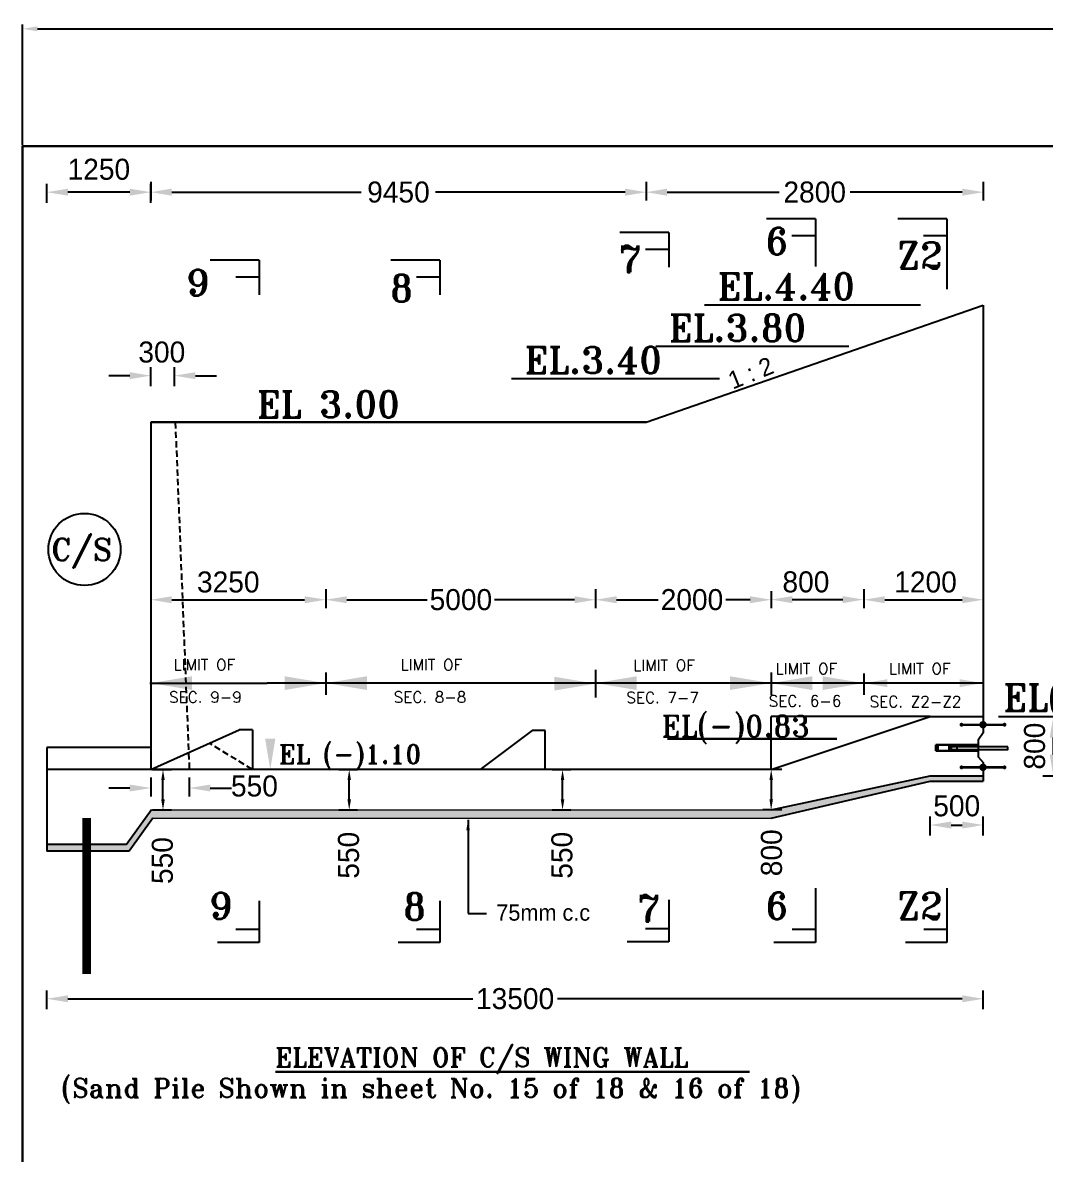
# Model space of a CAD drawing. Extents: x -1206532 to 786809, y -4288605 to 172932.
# Drawn here: x -269095 to -244779, y -4238039 to -4211122 of the extents above; entities that cross this region are included whole.
import ezdxf

# ---------------------------------------------------------------- set-up
doc = ezdxf.new("R2010")
doc.units = 0
doc.header["$LTSCALE"] = 300
doc.header["$MEASUREMENT"] = 0
doc.linetypes.add('DASHED', pattern=[0.75, 0.5, -0.25])
doc.layers.get('0').update_dxf_attribs({"linetype": 'CONTINUOUS'})
doc.layers.get('DEFPOINTS').update_dxf_attribs({"linetype": 'CONTINUOUS'})
for name, color, linetype in [('LINE', 7, 'CONTINUOUS'), ('SLOPEEARTH', 3, 'CONTINUOUS'), ('TEXT', 10, 'CONTINUOUS')]:
    doc.layers.add(name, color=color, linetype=linetype)
doc.layers.add('Other line', color=7, linetype='CONTINUOUS', lineweight=15)
doc.styles.add('BIG', font='ROMANT.SHX')
doc.dimstyles.new('3', dxfattribs={"dimtxt": 225, "dimasz": 350, "dimexe": 100, "dimexo": 25, "dimgap": 9, "dimtad": 0, "dimdec": 0, "dimzin": 0, "dimdsep": 46, "dimtxsty": 'Standard', "dimcen": 0, "dimclrd": 5, "dimclre": 6, "dimclrt": 1, "dimadec": 0, "dimazin": 0, "dimtfac": 1, "dimtdec": 0, "dimtofl": 0, "dimtmove": 2, "dimatfit": 3, "dimfxl": 1, "dimtolj": 1, "dimtzin": 0, "dimarcsym": 0})

# ---------------------------------------------------------------- blocks, each defined once
blk = doc.blocks.new('*D278')
at = {"layer": 'DEFPOINTS', "color": 0, "lineweight": 30}
for p in [(-197123, -4211270), (-269095, -4214061), (-197123, -4214061)]:
    blk.add_point(p, dxfattribs=at)
at = {"layer": 'LINE', "color": 6, "lineweight": -2}
for p, q in [((-269095, -4214036), (-269095, -4211170)), ((-197123, -4214036), (-197123, -4211170))]:
    blk.add_line(p, q, dxfattribs=at)
at = {"layer": 'LINE', "color": 5, "lineweight": -2}
for p, q in [((-268745, -4211270), (-233606, -4211270)), ((-197473, -4211270), (-232613, -4211270))]:
    blk.add_line(p, q, dxfattribs=at)
at = {"layer": 'LINE', "color": 5, "lineweight": 30}
for points in [[(-268745, -4211212), (-268745, -4211328), (-269095, -4211270)], [(-197473, -4211212), (-197473, -4211328), (-197123, -4211270)]]:
    blk.add_solid(points, dxfattribs=at)
at = {"layer": 'LINE', "color": 1, "lineweight": 30, "insert": (-233109, -4211270), "char_height": 225, "attachment_point": 5}
blk.add_mtext('\\A1;71972', dxfattribs=at)
blk = doc.blocks.new('*D279')
at = {"layer": 'DEFPOINTS', "color": 0, "lineweight": 30}
for p in [(-250982, -4228887), (-251298, -4229848), (-251012, -4229848)]:
    blk.add_point(p, dxfattribs=at)
at = {"layer": 'LINE', "color": 7, "lineweight": -2}
for p, q in [((-251048, -4228887), (-251498, -4228887)), ((-251298, -4229137), (-251298, -4229598)), ((-251048, -4229848), (-251498, -4229848))]:
    blk.add_line(p, q, dxfattribs=at)
at = {"layer": 'LINE', "color": 7, "lineweight": 30}
for points in [[(-251339, -4229137), (-251256, -4229137), (-251298, -4228887)], [(-251339, -4229598), (-251256, -4229598), (-251298, -4229848)]]:
    blk.add_solid(points, dxfattribs=at)
at = {"layer": 'LINE', "color": 7, "lineweight": 30, "insert": (-251288, -4230866), "char_height": 500, "attachment_point": 5, "rotation": 90}
blk.add_mtext('\\A1;800', dxfattribs=at)
blk = doc.blocks.new('*D280')
at = {"layer": 'DEFPOINTS', "color": 0, "lineweight": 30}
for p in [(-266028, -4228887), (-265758, -4228887), (-266028, -4229848)]:
    blk.add_point(p, dxfattribs=at)
at = {"layer": 'LINE', "color": 7, "lineweight": -2}
for p, q in [((-266008, -4228887), (-265558, -4228887)), ((-265758, -4229598), (-265758, -4229137)), ((-266008, -4229848), (-265558, -4229848))]:
    blk.add_line(p, q, dxfattribs=at)
at = {"layer": 'LINE', "color": 7, "lineweight": 30}
for points in [[(-265799, -4229137), (-265716, -4229137), (-265758, -4228887)], [(-265799, -4229598), (-265716, -4229598), (-265758, -4229848)]]:
    blk.add_solid(points, dxfattribs=at)
at = {"layer": 'LINE', "color": 7, "lineweight": 30, "insert": (-265771, -4231051), "char_height": 500, "attachment_point": 5, "rotation": 90}
blk.add_mtext('\\A1;550', dxfattribs=at)
blk = doc.blocks.new('*D281')
at = {"layer": 'DEFPOINTS', "color": 0, "lineweight": 30}
for p in [(-246255, -4234338), (-268518, -4235241), (-246255, -4235241)]:
    blk.add_point(p, dxfattribs=at)
at = {"layer": 'LINE', "color": 7, "lineweight": -2}
for p, q in [((-268518, -4234588), (-268518, -4234138)), ((-246255, -4234588), (-246255, -4234138)), ((-268018, -4234338), (-258395, -4234338)), ((-246755, -4234338), (-256377, -4234338))]:
    blk.add_line(p, q, dxfattribs=at)
at = {"layer": 'LINE', "color": 7, "lineweight": 30}
for points in [[(-268018, -4234255), (-268018, -4234422), (-268518, -4234338)], [(-246755, -4234255), (-246755, -4234422), (-246255, -4234338)]]:
    blk.add_solid(points, dxfattribs=at)
at = {"layer": 'LINE', "color": 7, "lineweight": 30, "insert": (-257386, -4234338), "char_height": 500, "attachment_point": 5}
blk.add_mtext('\\A1;13500', dxfattribs=at)
blk = doc.blocks.new('*D282')
at = {"layer": 'DEFPOINTS', "color": 0, "lineweight": 30}
for p in [(-246255, -4230206), (-247518, -4230481), (-246255, -4230481)]:
    blk.add_point(p, dxfattribs=at)
at = {"layer": 'LINE', "color": 7, "lineweight": -2}
for p, q in [((-247518, -4230456), (-247518, -4230006)), ((-246255, -4230456), (-246255, -4230006)), ((-247018, -4230206), (-246755, -4230206))]:
    blk.add_line(p, q, dxfattribs=at)
at = {"layer": 'LINE', "color": 7, "lineweight": 30}
for points in [[(-247018, -4230123), (-247018, -4230290), (-247518, -4230206)], [(-246755, -4230123), (-246755, -4230290), (-246255, -4230206)]]:
    blk.add_solid(points, dxfattribs=at)
at = {"layer": 'LINE', "color": 7, "lineweight": 30, "insert": (-246886, -4229752), "char_height": 500, "attachment_point": 5}
blk.add_mtext('\\A1;500', dxfattribs=at)
blk = doc.blocks.new('*D283')
at = {"layer": 'DEFPOINTS', "color": 0, "lineweight": 30}
for p in [(-249098, -4224638), (-246255, -4224594), (-246255, -4224848)]:
    blk.add_point(p, dxfattribs=at)
at = {"layer": 'LINE', "color": 7, "lineweight": -2}
for p, q in [((-249098, -4224643), (-249098, -4225048)), ((-246255, -4224599), (-246255, -4225048)), ((-248598, -4224848), (-246755, -4224848))]:
    blk.add_line(p, q, dxfattribs=at)
at = {"layer": 'LINE', "color": 7, "lineweight": 30}
for points in [[(-248598, -4224765), (-248598, -4224931), (-249098, -4224848)], [(-246755, -4224765), (-246755, -4224931), (-246255, -4224848)]]:
    blk.add_solid(points, dxfattribs=at)
at = {"layer": 'LINE', "color": 7, "lineweight": 30, "insert": (-247628, -4224429), "char_height": 500, "attachment_point": 5}
blk.add_mtext('\\A1;1200', dxfattribs=at)
blk = doc.blocks.new('*D284')
at = {"layer": 'DEFPOINTS', "color": 0, "lineweight": 30}
for p in [(-244919, -4227627), (-244981, -4229033), (-244591, -4229033)]:
    blk.add_point(p, dxfattribs=at)
at = {"layer": 'LINE', "color": 7, "lineweight": -2}
for p, q in [((-244841, -4227627), (-244391, -4227627)), ((-244591, -4228127), (-244591, -4228533)), ((-244841, -4229033), (-244391, -4229033))]:
    blk.add_line(p, q, dxfattribs=at)
at = {"layer": 'LINE', "color": 7, "lineweight": 30}
for points in [[(-244674, -4228127), (-244508, -4228127), (-244591, -4227627)], [(-244674, -4228533), (-244508, -4228533), (-244591, -4229033)]]:
    blk.add_solid(points, dxfattribs=at)
at = {"layer": 'LINE', "color": 7, "lineweight": 30, "insert": (-245034, -4228330), "char_height": 500, "attachment_point": 5, "rotation": 90}
blk.add_mtext('\\A1;800', dxfattribs=at)
blk = doc.blocks.new('*D285')
at = {"layer": 'DEFPOINTS', "color": 0, "lineweight": 30}
for p in [(-265488, -4219519), (-266049, -4220189), (-265488, -4220189)]:
    blk.add_point(p, dxfattribs=at)
at = {"layer": 'LINE', "color": 7, "lineweight": -2}
for p, q in [((-266049, -4219769), (-266049, -4219319)), ((-265488, -4219769), (-265488, -4219319)), ((-266549, -4219519), (-267049, -4219519)), ((-264988, -4219519), (-264488, -4219519))]:
    blk.add_line(p, q, dxfattribs=at)
at = {"layer": 'LINE', "color": 7, "lineweight": 30}
for points in [[(-266549, -4219436), (-266549, -4219602), (-266049, -4219519)], [(-264988, -4219436), (-264988, -4219602), (-265488, -4219519)]]:
    blk.add_solid(points, dxfattribs=at)
at = {"layer": 'LINE', "color": 7, "lineweight": 30, "insert": (-265786, -4218960), "char_height": 500, "attachment_point": 5}
blk.add_mtext('\\A1;300', dxfattribs=at)
blk = doc.blocks.new('*D286')
at = {"layer": 'DEFPOINTS', "color": 0, "lineweight": 30}
for p in [(-266049, -4214759), (-254271, -4214759), (-266049, -4215155)]:
    blk.add_point(p, dxfattribs=at)
at = {"layer": 'LINE', "color": 7, "lineweight": -2}
for p, q in [((-266049, -4214905), (-266049, -4215355)), ((-254271, -4214905), (-254271, -4215355)), ((-265549, -4215155), (-261044, -4215155)), ((-254771, -4215155), (-259276, -4215155))]:
    blk.add_line(p, q, dxfattribs=at)
at = {"layer": 'LINE', "color": 7, "lineweight": 30}
for points in [[(-265549, -4215071), (-265549, -4215238), (-266049, -4215155)], [(-254771, -4215071), (-254771, -4215238), (-254271, -4215155)]]:
    blk.add_solid(points, dxfattribs=at)
at = {"layer": 'LINE', "color": 7, "lineweight": 30, "insert": (-260160, -4215155), "char_height": 500, "attachment_point": 5}
blk.add_mtext('\\A1;9450', dxfattribs=at)
blk = doc.blocks.new('*D287')
at = {"layer": 'DEFPOINTS', "color": 0, "lineweight": 30}
for p in [(-268518, -4215155), (-268518, -4215551), (-266049, -4215617)]:
    blk.add_point(p, dxfattribs=at)
at = {"layer": 'LINE', "color": 7, "lineweight": -2}
for p, q in [((-268518, -4215405), (-268518, -4214955)), ((-266049, -4215405), (-266049, -4214955)), ((-266549, -4215155), (-268018, -4215155))]:
    blk.add_line(p, q, dxfattribs=at)
at = {"layer": 'LINE', "color": 7, "lineweight": 30}
for points in [[(-268018, -4215071), (-268018, -4215238), (-268518, -4215155)], [(-266549, -4215071), (-266549, -4215238), (-266049, -4215155)]]:
    blk.add_solid(points, dxfattribs=at)
at = {"layer": 'LINE', "color": 7, "lineweight": 30, "insert": (-267283, -4214613), "char_height": 500, "attachment_point": 5}
blk.add_mtext('\\A1;1250', dxfattribs=at)
blk = doc.blocks.new('*D288')
at = {"layer": 'DEFPOINTS', "color": 0, "lineweight": 30}
for p in [(-254271, -4214759), (-246255, -4214875), (-254271, -4215155)]:
    blk.add_point(p, dxfattribs=at)
at = {"layer": 'LINE', "color": 7, "lineweight": -2}
for p, q in [((-254271, -4214905), (-254271, -4215355)), ((-246255, -4214905), (-246255, -4215355)), ((-253771, -4215155), (-251105, -4215155)), ((-246755, -4215155), (-249421, -4215155))]:
    blk.add_line(p, q, dxfattribs=at)
at = {"layer": 'LINE', "color": 7, "lineweight": 30}
for points in [[(-253771, -4215071), (-253771, -4215238), (-254271, -4215155)], [(-246755, -4215071), (-246755, -4215238), (-246255, -4215155)]]:
    blk.add_solid(points, dxfattribs=at)
at = {"layer": 'LINE', "color": 7, "lineweight": 30, "insert": (-250263, -4215155), "char_height": 500, "attachment_point": 5}
blk.add_mtext('\\A1;2800', dxfattribs=at)
blk = doc.blocks.new('*D289')
at = {"layer": 'DEFPOINTS', "color": 0, "lineweight": 30}
for p in [(-266049, -4228887), (-265133, -4228887), (-265133, -4229326)]:
    blk.add_point(p, dxfattribs=at)
at = {"layer": 'LINE', "color": 7, "lineweight": -2}
for p, q in [((-266049, -4229076), (-266049, -4229526)), ((-265133, -4229076), (-265133, -4229526)), ((-266549, -4229326), (-267049, -4229326)), ((-264633, -4229326), (-264133, -4229326))]:
    blk.add_line(p, q, dxfattribs=at)
at = {"layer": 'LINE', "color": 7, "lineweight": 30}
for points in [[(-266549, -4229243), (-266549, -4229409), (-266049, -4229326)], [(-264633, -4229243), (-264633, -4229409), (-265133, -4229326)]]:
    blk.add_solid(points, dxfattribs=at)
at = {"layer": 'LINE', "color": 7, "lineweight": 30, "insert": (-263584, -4229281), "char_height": 500, "attachment_point": 5}
blk.add_mtext('\\A1;550', dxfattribs=at)
blk = doc.blocks.new('*D290')
at = {"layer": 'DEFPOINTS', "color": 0, "lineweight": 30}
for p in [(-255474, -4224648), (-251298, -4224638), (-251298, -4224848)]:
    blk.add_point(p, dxfattribs=at)
at = {"layer": 'LINE', "color": 7, "lineweight": -2}
for p, q in [((-255474, -4224653), (-255474, -4225048)), ((-251298, -4224643), (-251298, -4225048)), ((-254974, -4224848), (-253981, -4224848)), ((-251798, -4224848), (-252380, -4224848))]:
    blk.add_line(p, q, dxfattribs=at)
at = {"layer": 'LINE', "color": 7, "lineweight": 30}
for points in [[(-254974, -4224765), (-254974, -4224931), (-255474, -4224848)], [(-251798, -4224765), (-251798, -4224931), (-251298, -4224848)]]:
    blk.add_solid(points, dxfattribs=at)
at = {"layer": 'LINE', "color": 7, "lineweight": 30, "insert": (-253181, -4224848), "char_height": 500, "attachment_point": 5}
blk.add_mtext('\\A1;2000', dxfattribs=at)
blk = doc.blocks.new('*D335')
at = {"layer": 'DEFPOINTS', "color": 0, "lineweight": 30}
for p in [(-266049, -4224729), (-261890, -4224564), (-261890, -4224848)]:
    blk.add_point(p, dxfattribs=at)
at = {"layer": 'LINE', "color": 7, "lineweight": -2}
for p, q in [((-266049, -4224734), (-266049, -4225048)), ((-261890, -4224598), (-261890, -4225048)), ((-265549, -4224848), (-262390, -4224848))]:
    blk.add_line(p, q, dxfattribs=at)
at = {"layer": 'LINE', "color": 7, "lineweight": 30}
for points in [[(-265549, -4224765), (-265549, -4224931), (-266049, -4224848)], [(-262390, -4224765), (-262390, -4224931), (-261890, -4224848)]]:
    blk.add_solid(points, dxfattribs=at)
at = {"layer": 'LINE', "color": 7, "lineweight": 30, "insert": (-264206, -4224429), "char_height": 500, "attachment_point": 5}
blk.add_mtext('\\A1;3250', dxfattribs=at)
blk = doc.blocks.new('*D383')
at = {"layer": 'DEFPOINTS', "color": 0, "lineweight": 30}
for p in [(-256529, -4228887), (-256258, -4228887), (-256529, -4229848)]:
    blk.add_point(p, dxfattribs=at)
at = {"layer": 'LINE', "color": 7, "lineweight": -2}
for p, q in [((-256508, -4228887), (-256058, -4228887)), ((-256258, -4229598), (-256258, -4229137)), ((-256508, -4229848), (-256058, -4229848))]:
    blk.add_line(p, q, dxfattribs=at)
at = {"layer": 'LINE', "color": 7, "lineweight": 30}
for points in [[(-256300, -4229137), (-256217, -4229137), (-256258, -4228887)], [(-256300, -4229598), (-256217, -4229598), (-256258, -4229848)]]:
    blk.add_solid(points, dxfattribs=at)
at = {"layer": 'LINE', "color": 7, "lineweight": 30, "insert": (-256271, -4230925), "char_height": 500, "attachment_point": 5, "rotation": 90}
blk.add_mtext('\\A1;550', dxfattribs=at)
blk = doc.blocks.new('*D384')
at = {"layer": 'DEFPOINTS', "color": 0, "lineweight": 30}
for p in [(-261601, -4228887), (-261330, -4228887), (-261601, -4229848)]:
    blk.add_point(p, dxfattribs=at)
at = {"layer": 'LINE', "color": 7, "lineweight": -2}
for p, q in [((-261580, -4228887), (-261130, -4228887)), ((-261330, -4229598), (-261330, -4229137)), ((-261580, -4229848), (-261130, -4229848))]:
    blk.add_line(p, q, dxfattribs=at)
at = {"layer": 'LINE', "color": 7, "lineweight": 30}
for points in [[(-261372, -4229137), (-261289, -4229137), (-261330, -4228887)], [(-261372, -4229598), (-261289, -4229598), (-261330, -4229848)]]:
    blk.add_solid(points, dxfattribs=at)
at = {"layer": 'LINE', "color": 7, "lineweight": 30, "insert": (-261344, -4230925), "char_height": 500, "attachment_point": 5, "rotation": 90}
blk.add_mtext('\\A1;550', dxfattribs=at)
blk = doc.blocks.new('*D727')
at = {"layer": 'DEFPOINTS', "color": 0, "lineweight": 30}
for p in [(-261890, -4224564), (-255474, -4224594), (-255474, -4224848)]:
    blk.add_point(p, dxfattribs=at)
at = {"layer": 'LINE', "color": 7, "lineweight": -2}
for p, q in [((-261890, -4224598), (-261890, -4225048)), ((-255474, -4224599), (-255474, -4225048)), ((-261390, -4224848), (-259476, -4224848)), ((-255974, -4224848), (-257875, -4224848))]:
    blk.add_line(p, q, dxfattribs=at)
at = {"layer": 'LINE', "color": 7, "lineweight": 30}
for points in [[(-261390, -4224765), (-261390, -4224931), (-261890, -4224848)], [(-255974, -4224765), (-255974, -4224931), (-255474, -4224848)]]:
    blk.add_solid(points, dxfattribs=at)
at = {"layer": 'LINE', "color": 7, "lineweight": 30, "insert": (-258675, -4224848), "char_height": 500, "attachment_point": 5}
blk.add_mtext('\\A1;5000', dxfattribs=at)
blk = doc.blocks.new('*D785')
at = {"layer": 'DEFPOINTS', "color": 0, "lineweight": 30}
for p in [(-251298, -4224643), (-249098, -4224592), (-249098, -4224845)]:
    blk.add_point(p, dxfattribs=at)
at = {"layer": 'LINE', "color": 7, "lineweight": -2}
for p, q in [((-251298, -4224648), (-251298, -4225045)), ((-249098, -4224597), (-249098, -4225045)), ((-250798, -4224845), (-249598, -4224845))]:
    blk.add_line(p, q, dxfattribs=at)
at = {"layer": 'LINE', "color": 7, "lineweight": 30}
for points in [[(-250798, -4224762), (-250798, -4224929), (-251298, -4224845)], [(-249598, -4224762), (-249598, -4224929), (-249098, -4224845)]]:
    blk.add_solid(points, dxfattribs=at)
at = {"layer": 'LINE', "color": 7, "lineweight": 30, "insert": (-250472, -4224426), "char_height": 500, "attachment_point": 5}
blk.add_mtext('\\A1;800', dxfattribs=at)

msp = doc.modelspace()

# ---------------------------------------------------------------- hatches: boundary and pattern name
at = {"layer": 'LINE'}
h = msp.add_hatch(dxfattribs=at)
h.set_pattern_fill('DOTS', color=0, scale=147.41052, style=0)
h.set_pattern_definition([(180, (38475.237, -4025470.499), (-4.60657876, 9.21315753), [0, -9.21315753])])
h.paths.add_polyline_path([(-247076.448, -4228329.591), (-246874.941, -4228329.591), (-246874.941, -4228345.272), (-247015.885, -4228345.272), (-247015.885, -4228406.84), (-246874.941, -4228406.84), (-246874.941, -4228422.778), (-247076.448, -4228422.778)])
at = {"layer": 'Other line', "lineweight": 30}
h = msp.add_hatch(dxfattribs=at)
h.set_pattern_fill('AR-CONC', color=0, scale=60, style=0)
h.set_pattern_definition([(50, (-33740.66, -1322921.87), (430.35611, -37.65128), [45, -495]), (355, (-33740.66, -1322921.87), (-83.2508, 451.31528), [36, -396]), (100.4514, (-33704.8, -1322925), (347.10563, 413.663725), [38.244114, -420.68527]), (46.1842, (-33740.66, -1322801.87), (640.34463, -99.31141), [67.5, -742.5]), (96.6356, (-33687.3, -1322810.15), (560.79762, 584.47072), [57.36617, -631.0278]), (351.1842, (-33740.66, -1322801.9), (560.79717, 584.47116), [54, -594]), (21, (-33680.66, -1322831.87), (358.14423, -241.571334), [45, -495]), (326, (-33680.66, -1322831.87), (145.9892, 435.09003), [36, -396]), (71.4514, (-33650.8, -1322852), (504.13358, 193.5183), [38.244114, -420.68527]), (37.5, (-33740.66, -1322921.87), (7.295913, 199.736312), [0, -391.2, 0, -402, 0, -397.5]), (7.5, (-33740.66, -1322921.87), (157.841722, 236.647027), [0, -229.2, 0, -382.2, 0, -151.5]), (327.5, (-33874.46, -1322921.87), (320.293462, -13.532923), [0, -150, 0, -468, 0, -621]), (317.5, (-33934.46, -1322921.87), (349.911702, 60.06299), [0, -195, 0, -310.8, 0, -441])])
h.paths.add_polyline_path([(-247517.601, -4229162.39), (-246254.601, -4229162.39), (-246254.601, -4229033.014), (-247517.601, -4229033.014), (-251299.706, -4229847.736), (-266027.944, -4229847.736), (-266629.122, -4230671.791), (-267574.122, -4230671.791), (-267574.122, -4230829.291), (-266563.883, -4230829.291), (-265999.122, -4230041.791), (-251297.601, -4230041.791)])
h.paths.add_polyline_path([(-267574.122, -4230671.791), (-268517.601, -4230671.791), (-268517.601, -4230829.291), (-267574.122, -4230829.291)])

# ---------------------------------------------------------------- linework, layer by layer
at = {"color": 0}
for p, q in [((-246254.601, -4217838.363), (-246254.601, -4227626.791)), ((-266048.624, -4220625.797), (-266048.624, -4228886.791)), ((-268517.601, -4228361.791), (-268517.601, -4230829.291)), ((-268517.601, -4228361.791), (-268517.601, -4228886.791)), ((-266048.624, -4228361.791), (-268517.601, -4228361.791)), ((-251297.601, -4228886.791), (-268517.601, -4228886.791)), ((-266027.944, -4229847.736), (-266629.122, -4230671.791)), ((-265999.122, -4230041.791), (-266563.883, -4230829.291)), ((-266629.122, -4230671.791), (-268519.122, -4230671.791)), ((-266563.883, -4230829.291), (-268519.122, -4230829.291))]:
    msp.add_line(p, q, dxfattribs=at)
at = {"color": 0, "linetype": 'DASHED'}
for p, q in [((-265466.036, -4220625.797), (-265132.823, -4228886.791)), ((-263633.624, -4228886.791), (-264653.95, -4228259.188))]:
    msp.add_line(p, q, dxfattribs=at)
at = {"color": 0, "linetype": 'ByBlock', "lineweight": 30}
msp.add_lwpolyline([(-269094.96, -4264955.06), (-269094.96, -4214060.66), (-197123.08, -4214060.66), (-197123.08, -4264955.06), (-269094.96, -4264955.06)], close=True, dxfattribs=at)
at = {"color": 0, "const_width": 210}
msp.add_lwpolyline([(-267574.122, -4230041.791), (-267574.122, -4233749.999)], dxfattribs=at)
at = {"layer": 'LINE', "color": 0}
for p, q in [((-250247, -4215785.199), (-251411.8, -4215785.199)), ((-250247, -4215785.199), (-250247, -4216922)), ((-247118, -4215785.199), (-248282.8, -4215785.199)), ((-247118, -4215785.199), (-247118, -4217460)), ((-253732.318, -4216111.959), (-254897.118, -4216111.959)), ((-253732.318, -4216111.959), (-253732.318, -4216935.159)), ((-250247, -4216191.199), (-250804.2, -4216191.199)), ((-247118, -4216191.199), (-247675.2, -4216191.199)), ((-253732.318, -4216517.959), (-254289.518, -4216517.959)), ((-263469.872, -4216773.517), (-264634.672, -4216773.517)), ((-263469.872, -4216773.517), (-263469.872, -4217596.717)), ((-259177.103, -4216773.517), (-260341.903, -4216773.517)), ((-259177.103, -4216773.517), (-259177.103, -4217596.717)), ((-263469.872, -4217179.517), (-264027.072, -4217179.517)), ((-259177.103, -4217179.517), (-259734.303, -4217179.517)), ((-254271.464, -4220625.797), (-246254.601, -4217838.363)), ((-247747.001, -4217838.363), (-252879.401, -4217838.363)), ((-246254.601, -4217838.363), (-246254.601, -4220638.363)), ((-249450.575, -4218826.932), (-254039.63, -4218826.932)), ((-252529.128, -4219591.796), (-257470.962, -4219591.796)), ((-266048.624, -4226483.999), (-266048.624, -4227111.199)), ((-261887.772, -4226579.084), (-261887.772, -4227111.084)), ((-261887.772, -4226604.284), (-261887.772, -4227111.084)), ((-255471.925, -4226514.943), (-255471.925, -4227172.943)), ((-251297.601, -4226579.861), (-251297.601, -4227111.861)), ((-251297.601, -4226605.061), (-251297.601, -4227111.861)), ((-249097.076, -4226605.2), (-249097.076, -4227112)), ((-246259.28, -4226599.807), (-246259.28, -4227063.789)), ((-266067.601, -4226831.199), (-263279.729, -4226831.199)), ((-246254.601, -4226831.918), (-263279.729, -4226831.199)), ((-251297.601, -4228886.791), (-247517.601, -4227626.791)), ((-251297.601, -4228886.791), (-251297.601, -4227626.791)), ((-247517.601, -4227626.791), (-251297.601, -4227626.791)), ((-247517.601, -4227626.791), (-246254.601, -4227626.791)), ((-245890.601, -4227626.791), (-241435.801, -4227626.791)), ((-266048.624, -4228886.791), (-263948.624, -4227941.791)), ((-263633.624, -4227941.791), (-263948.624, -4227941.791)), ((-263633.624, -4227941.791), (-263633.624, -4228886.791)), ((-256983.002, -4227959.044), (-258219.998, -4228886.791)), ((-256668.002, -4227959.044), (-256983.002, -4227959.044)), ((-256668.002, -4228886.791), (-256668.002, -4227959.044)), ((-251299.706, -4229847.736), (-247517.601, -4229033.014)), ((-247517.601, -4229033.014), (-246254.601, -4229033.014)), ((-251297.601, -4230041.791), (-247517.601, -4229162.39)), ((-247517.601, -4229162.39), (-246254.601, -4229162.39)), ((-250247, -4231711), (-250247, -4232996.799)), ((-247118, -4231711), (-247118, -4232996.799)), ((-263469.872, -4232005.599), (-263469.872, -4232996.799)), ((-259177.103, -4232005.599), (-259177.103, -4232996.799)), ((-253732.318, -4231988.997), (-253732.318, -4232980.197)), ((-263469.872, -4232691.599), (-264024.272, -4232691.599)), ((-259177.103, -4232691.599), (-259731.503, -4232691.599)), ((-253732.318, -4232674.997), (-254286.718, -4232674.997)), ((-250247, -4232691.599), (-250801.4, -4232691.599)), ((-247118, -4232691.599), (-247672.4, -4232691.599)), ((-263469.872, -4232996.799), (-264458.272, -4232996.799)), ((-259177.103, -4232996.799), (-260165.503, -4232996.799)), ((-253732.318, -4232980.197), (-254720.718, -4232980.197)), ((-250247, -4232996.799), (-251235.4, -4232996.799)), ((-247118, -4232996.799), (-248106.4, -4232996.799))]:
    msp.add_line(p, q, dxfattribs=at)
at = {"layer": 'LINE', "color": 0, "lineweight": 30}
for p, q in [((-247080.47, -4228298.629), (-247380.239, -4228298.629)), ((-247380.239, -4228298.629), (-247380.239, -4228444.847)), ((-247380.239, -4228444.847), (-247080.47, -4228444.847)), ((-247336.706, -4228298.629), (-247336.706, -4228444.847)), ((-247080.47, -4228298.629), (-246382.888, -4228298.629)), ((-247080.47, -4228444.847), (-246382.888, -4228444.847))]:
    msp.add_line(p, q, dxfattribs=at)
at = {"layer": 'LINE', "color": 0, "lineweight": 20}
for p, q in [((-246382.888, -4228298.629), (-246382.888, -4228444.847)), ((-266027.944, -4229847.736), (-251297.601, -4229847.736)), ((-265999.122, -4230041.791), (-251297.601, -4230041.791))]:
    msp.add_line(p, q, dxfattribs=at)
at = {"layer": 'LINE', "color": 0}
msp.add_lwpolyline([(-246254.601, -4227626.791), (-246254.601, -4228016.896), (-246379.725, -4228187.787), (-246379.725, -4228583.865), (-246254.601, -4228721.239), (-246254.601, -4229162.39)], dxfattribs=at)
for points, const_width in [([(-246305.489, -4227820.458, 1), (-246217.169, -4227820.458, 1)], 88.32), ([(-246795.357, -4227820.458, 1), (-246748.872, -4227820.458, 1)], 46.484), ([(-245773.785, -4227820.458, 1), (-245727.3, -4227820.458, 1)], 46.484), ([(-246795.357, -4228834.458, 1), (-246748.872, -4228834.458, 1)], 46.484), ([(-246305.489, -4228834.458, 1), (-246217.169, -4228834.458, 1)], 88.32), ([(-245773.785, -4228834.458, 1), (-245727.3, -4228834.458, 1)], 46.484)]:
    msp.add_lwpolyline(points, format="xyb", close=True, dxfattribs=dict(at, const_width=const_width))
for points, const_width in [([(-246745.022, -4227821.226), (-246261.585, -4227821.226), (-245778.147, -4227821.226)], 59.5), ([(-246745.022, -4228835.226), (-246261.585, -4228835.226), (-245778.147, -4228835.226)], 59.5), ([(-263086.841, -4236077.06), (-251810.352, -4236077.06)], 56)]:
    msp.add_lwpolyline(points, dxfattribs=dict(at, const_width=const_width))
for points in [[(-247076.448, -4228422.778), (-246874.941, -4228422.778), (-246874.941, -4228329.591), (-247076.448, -4228329.591)], [(-245667.703, -4228345.272), (-247015.885, -4228345.272), (-247015.885, -4228406.84), (-245667.703, -4228406.84)]]:
    msp.add_lwpolyline(points, close=True, dxfattribs=at)
msp.add_circle((-267624.868, -4223651.468), 857.907, dxfattribs=at)
for points in [[(-265068.624, -4226667.866), (-265068.624, -4226994.532), (-266048.624, -4226831.199)], [(-262867.772, -4226667.75), (-262867.772, -4226994.417), (-261887.772, -4226831.084)], [(-260909.9, -4226667.903), (-260909.9, -4226994.57), (-261889.9, -4226831.236)], [(-254494.052, -4226668.162), (-254494.052, -4226994.829), (-255474.052, -4226831.495)], [(-250073.483, -4226667.866), (-250073.483, -4226994.532), (-249093.483, -4226831.199)], [(-256449.817, -4226680.258), (-256449.817, -4227006.925), (-255469.817, -4226843.592)], [(-252277.601, -4226668.527), (-252277.601, -4226995.194), (-251297.601, -4226831.861)], [(-250319.729, -4226668.68), (-250319.729, -4226995.347), (-251299.729, -4226832.013)], [(-248537.076, -4226738.465), (-248537.076, -4226925.131), (-249097.076, -4226831.798)], [(-246819.28, -4226738.465), (-246819.28, -4226925.131), (-246259.28, -4226831.798)]]:
    msp.add_solid(points, dxfattribs=at)
at = {"layer": 'Other line', "color": 0, "lineweight": 30}
for p, q in [((-254271.464, -4220625.797), (-266048.624, -4220625.797)), ((-249733.534, -4228153.283), (-253761.221, -4228153.283))]:
    msp.add_line(p, q, dxfattribs=at)
at = {"layer": 'SLOPEEARTH', "color": 0}
msp.add_solid([(-263330.772, -4228151.791), (-263085.772, -4228151.791), (-263208.272, -4228886.791)], dxfattribs=at)

# ---------------------------------------------------------------- texts
at = {"layer": 'LINE', "color": 0}
msp.add_text('1 : 2', height=420, rotation=21.9123954, dxfattribs=at).set_placement((-252212.248, -4219852.259))
at = {"layer": 'LINE', "color": 0, "style": 'BIG'}
for s, height, p in [('C/S', 525, (-268411.894, -4223913.359)), ('LIMIT OF ', 265.2, (-265506.276, -4226526.656)), ('LIMIT OF ', 265.2, (-260110.741, -4226526.656)), ('LIMIT OF ', 265.2, (-254577.773, -4226539.678)), ('LIMIT OF ', 265.2, (-251195.362, -4226619.847)), ('LIMIT OF ', 265.2, (-248498.554, -4226619.847)), (' SEC. 9-9', 265.2, (-265794.773, -4227295.256)), (' SEC. 8-8', 265.2, (-260455.141, -4227295.256)), (' SEC. 7-7', 265.2, (-254922.173, -4227308.278)), (' SEC. 6-6', 265.2, (-251539.762, -4227388.447)), (' SEC. Z2-Z2', 265.2, (-249139.634, -4227404.053)), ('ELEVATION OF C/S WING WALL', 448, (-263090.678, -4235956.149)), ('(Sand Pile Shown in sheet No. 15 of 18 & 16 of 18)', 448, (-268182.377, -4236682.788))]:
    msp.add_text(s, height=height, dxfattribs=at).set_placement(p)
at = {"layer": 'LINE', "color": 0}
msp.add_text('75mm c.c', height=385, dxfattribs=at).set_placement((-257832.955, -4232480.738))
at = {"layer": 'TEXT', "color": 0, "style": 'BIG'}
for s, height, p in [('6', 630, (-251428.72, -4216633.818)), ('7', 630, (-254921.767, -4217053.742)), ('Z2', 630, (-248299.72, -4216969.818)), ('9', 630, (-265197.592, -4217622.136)), ('8', 630, (-260356.539, -4217751.796)), ('EL.4.40', 630, (-252571.52, -4217709.018)), ('EL.3.80', 630, (-253731.75, -4218697.587)), ('EL.3.40', 630, (-257163.081, -4219462.451)), ('EL 3.00', 630, (-263528.271, -4220514.121)), ('EL(-)0.60', 630, (-245778.374, -4227487.096)), ('EL(-)0.83', 504, (-253904.611, -4228106.256)), ('EL (-)1.10', 441, (-263000.809, -4228743.571)), ('9', 630, (-264651.592, -4232442.618)), ('8', 630, (-260045.539, -4232459.397)), ('7', 630, (-254477.582, -4232499.237)), ('6', 630, (-251428.72, -4232442.618)), ('Z2', 630, (-248299.72, -4232442.618))]:
    msp.add_text(s, height=height, dxfattribs=at).set_placement(p)

# ---------------------------------------------------------------- dimensions: what is measured, and where the dimension line sits
at = {"layer": 'LINE', "color": 0, "lineweight": 30}
dim = msp.add_linear_dim(base=(-197123.08, -4211270.085), p1=(-269094.96, -4214060.66), p2=(-197123.08, -4214060.66), dimstyle='3', override={"dimfxl": 0.12}, dxfattribs=at)
dim.commit()
dim.dimension.update_dxf_attribs({"geometry": '*D278', "text_midpoint": (-233109.02, -4211270.085)})
for base, p1, p2, text, picture, middle in [((-268517.601, -4215154.703), (-266048.624, -4215616.93), (-268517.601, -4215550.898), '1250', '*D287', (-267283.113, -4214613.104)), ((-265488.193, -4219518.887), (-266048.624, -4220189.239), (-265488.193, -4220189.239), '300', '*D285', (-265786.124, -4218960.026)), ((-261889.9, -4224848.051), (-266048.624, -4224729.301), (-261889.9, -4224563.731), '3250', '*D335', (-264205.618, -4224428.869)), ((-249097.796, -4224845.484), (-251297.601, -4224642.918), (-249097.796, -4224591.503), '800', '*D785', (-250471.527, -4224426.303)), ((-246254.601, -4224848.051), (-249097.796, -4224637.918), (-246254.601, -4224594.069), '1200', '*D283', (-247628.331, -4224428.869)), ((-255474.052, -4224848.051), (-261889.9, -4224563.731), (-255474.052, -4224594.069), '5000', '*D727', (-258675.178, -4224848.051)), ((-251297.601, -4224848.051), (-255474.052, -4224648.056), (-251297.601, -4224637.918), '2000', '*D290', (-253180.774, -4224848.051)), ((-265132.823, -4229325.999), (-266048.624, -4228886.791), (-265132.823, -4228886.791), '550', '*D289', (-263584.423, -4229281.199)), ((-246254.601, -4230206.199), (-247517.601, -4230480.991), (-246254.601, -4230480.991), '500', '*D282', (-246886.101, -4229752))]:
    dim = msp.add_linear_dim(base=base, p1=p1, p2=p2, text=text, dimstyle='3', override={"dimtxt": 500, "dimasz": 500, "dimexe": 200, "dimexo": 5, "dimdle": 250, "dimclrd": 7, "dimclre": 7, "dimclrt": 7, "dimfxl": 250, "dimfxlon": 1}, dxfattribs=at)
    dim.commit()
    dim.dimension.update_dxf_attribs({"geometry": picture, "text_midpoint": middle, "dimtype": 160})
for base, p1, p2, text, picture, middle in [((-266048.624, -4215154.703), (-254271.464, -4214758.508), (-266048.624, -4214758.508), '9450', '*D286', (-260160.044, -4215154.703)), ((-254271.464, -4215154.703), (-246254.601, -4214874.703), (-254271.464, -4214758.508), '2800', '*D288', (-250263.032, -4215154.703)), ((-246254.601, -4234338.179), (-268517.601, -4235241.008), (-246254.601, -4235241.008), '13500', '*D281', (-257386.101, -4234338.179))]:
    dim = msp.add_linear_dim(base=base, p1=p1, p2=p2, text=text, dimstyle='3', override={"dimtxt": 500, "dimasz": 500, "dimexe": 200, "dimexo": 5, "dimdle": 250, "dimclrd": 7, "dimclre": 7, "dimclrt": 7, "dimfxl": 250, "dimfxlon": 1}, dxfattribs=at)
    dim.commit()
    dim.dimension.update_dxf_attribs({"geometry": picture, "text_midpoint": middle})
for base, p1, p2, text, override, picture, middle in [((-244591.074, -4229033.014), (-244919.32, -4227626.791), (-244980.801, -4229033.014), '800', {"dimtxt": 500, "dimasz": 500, "dimexe": 200, "dimexo": 5, "dimdle": 250, "dimclrd": 7, "dimclre": 7, "dimclrt": 7, "dimfxl": 250, "dimfxlon": 1}, '*D284', (-245034, -4228329.903)), ((-265757.528, -4228886.791), (-266027.944, -4229847.736), (-266027.944, -4228886.791), '550', {"dimtxt": 500, "dimasz": 250, "dimexe": 200, "dimexo": 5, "dimdle": 250, "dimclrd": 7, "dimclre": 7, "dimclrt": 7, "dimfxl": 250, "dimfxlon": 1}, '*D280', (-265770.601, -4231051.092)), ((-261330.457, -4228886.791), (-261600.874, -4229847.736), (-261600.874, -4228886.791), '550', {"dimtxt": 500, "dimasz": 250, "dimexe": 200, "dimexo": 5, "dimdle": 250, "dimclrd": 7, "dimclre": 7, "dimclrt": 7, "dimfxl": 250, "dimfxlon": 1}, '*D384', (-261343.53, -4230925.327)), ((-256258.214, -4228886.791), (-256528.63, -4229847.736), (-256528.63, -4228886.791), '550', {"dimtxt": 500, "dimasz": 250, "dimexe": 200, "dimexo": 5, "dimdle": 250, "dimclrd": 7, "dimclre": 7, "dimclrt": 7, "dimfxl": 250, "dimfxlon": 1}, '*D383', (-256271.287, -4230925.327)), ((-251297.601, -4229847.736), (-250981.657, -4228886.791), (-251012.202, -4229847.736), '800', {"dimtxt": 500, "dimasz": 250, "dimexe": 200, "dimexo": 5, "dimdle": 250, "dimclrd": 7, "dimclre": 7, "dimclrt": 7, "dimfxl": 250, "dimfxlon": 1}, '*D279', (-251288.091, -4230866.057))]:
    dim = msp.add_linear_dim(base=base, p1=p1, p2=p2, angle=90, text=text, dimstyle='3', override=override, dxfattribs=at)
    dim.commit()
    dim.dimension.update_dxf_attribs({"geometry": picture, "text_midpoint": middle, "dimtype": 160})

# ---------------------------------------------------------------- leaders
at = {"layer": 'LINE', "color": 0}
msp.add_leader([(-258504.811, -4230079.199), (-258504.811, -4232307.999), (-258063.658, -4232307.999)], dimstyle='3', override={"dimasz": 250, "dimclrd": 0}, dxfattribs=at)

doc.saveas('drawing.dxf')
